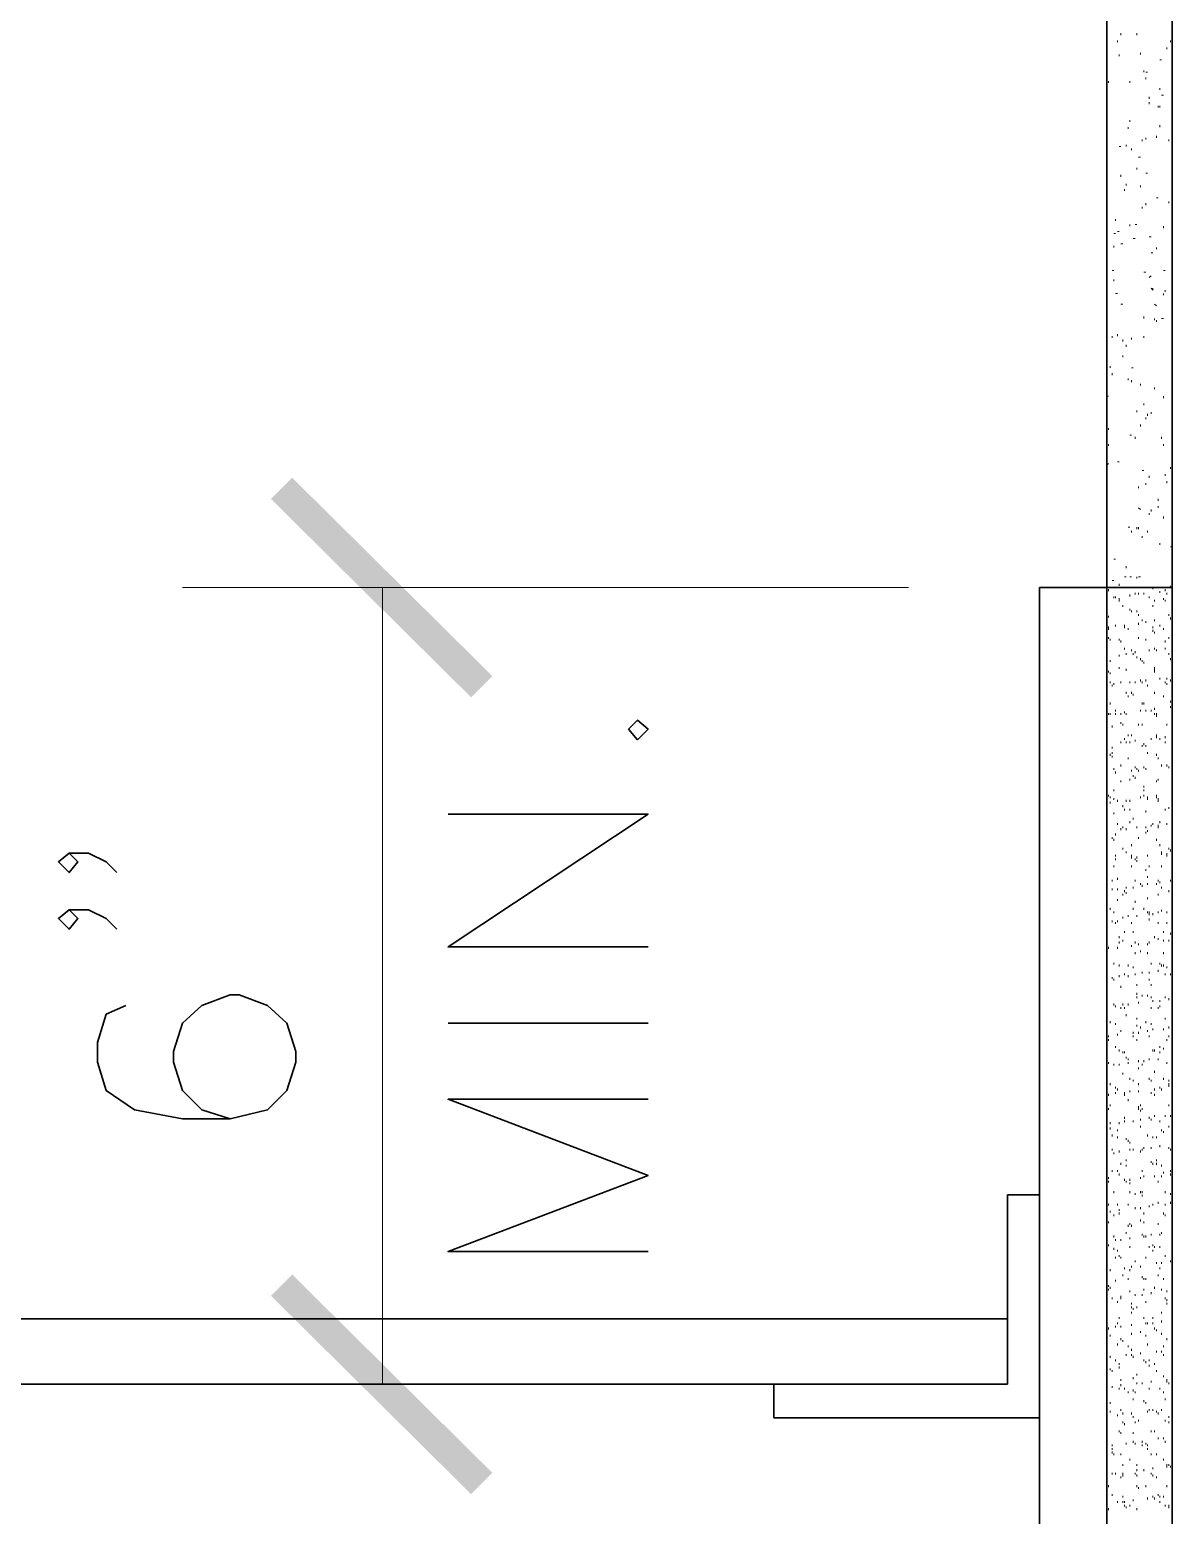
# Model space of a CAD drawing. Header units: inches. Extents: x 5 to 516, y -193 to 129.
# Drawn here: x 48.37 to 49.087, y -182.644 to -181.711 of the extents above; entities that cross this region are included whole.
import ezdxf

# ---------------------------------------------------------------- set-up
doc = ezdxf.new("R2010")
doc.units = ezdxf.units.IN
doc.header["$MEASUREMENT"] = 0
doc.layers.add('PDF7_Geometry', color=7, linetype='Continuous')
doc.layers.add('PDF7_Solid Fills', color=7, linetype='Continuous')

msp = doc.modelspace()

# ---------------------------------------------------------------- hatches: boundary and pattern name
at = {"layer": 'PDF7_Solid Fills', "transparency": 33554559}
for points in [[(48.6468865, -182.1302282), (48.6602198, -182.1168948), (48.5346637, -181.9924509), (48.5213309, -182.0057837)], [(48.5346643, -182.4924504), (48.521331, -182.5057837), (48.6468859, -182.6302287), (48.6602199, -182.6168948)]]:
    msp.add_hatch(color=256, dxfattribs=at).paths.add_polyline_path(points)

# ---------------------------------------------------------------- linework, layer by layer
at = {"layer": 'PDF7_Geometry', "lineweight": 35}
for points in [[(49.045775, -177.4357839), (49.045775, -182.0613398), (49.0868861, -182.0613398), (49.0868861, -177.4357839)], [(49.0035534, -182.0613395), (49.0035534, -190.3857844), (49.0457756, -190.3857844), (49.0457756, -182.0613395)], [(49.045775, -182.0613392), (49.045775, -190.8535621), (49.0868861, -190.8535621), (49.0868861, -182.0613392)], [(48.7457747, -182.1502285), (48.7513303, -182.1568951), (48.757997, -182.1502285), (48.7513303, -182.1446729)]]:
    msp.add_lwpolyline(points, close=True, dxfattribs=at)
at = {"layer": 'PDF7_Geometry', "lineweight": 15}
for points in [[(49.0524414, -181.7180057), (49.0524414, -181.7191168)], [(49.0546647, -181.7146725), (49.0546647, -181.7135614)], [(49.0646643, -181.7146725), (49.0646643, -181.7135614)], [(49.0857745, -181.7191168), (49.0857745, -181.7180057)], [(49.0868867, -181.7146725), (49.0868867, -181.7135614)], [(49.0535525, -181.7280065), (49.0535525, -181.7268953)], [(49.0668864, -181.7268943), (49.0668864, -181.7257831)], [(49.0835524, -181.7235611), (49.0835524, -181.7224499)], [(49.0691085, -181.738006), (49.0691085, -181.7368949)], [(49.0802192, -181.7302286), (49.0791081, -181.7302286)], [(49.0468861, -181.7446724), (49.0468861, -181.7435613)], [(49.06022, -181.7446724), (49.06022, -181.7435613)], [(49.0713306, -181.738006), (49.0702195, -181.738006)], [(49.0702196, -181.7424503), (49.0702196, -181.7413392)], [(49.0868867, -181.7413392), (49.0868867, -181.7402281)], [(49.0724417, -181.754672), (49.0724417, -181.7535609)], [(49.0791081, -181.7491167), (49.0791081, -181.7480056)], [(49.0813302, -181.7524499), (49.0802191, -181.7524499)], [(49.0724417, -181.7580064), (49.0724417, -181.7568953)], [(49.077997, -181.7602285), (49.077997, -181.7591174)], [(49.0791081, -181.7591174), (49.0791081, -181.7602285)], [(49.0868867, -181.7568942), (49.0868867, -181.7557831)], [(49.0591089, -181.7735613), (49.0591089, -181.7724502)], [(49.06022, -181.769117), (49.06022, -181.7680059)], [(49.0791081, -181.7724502), (49.0791081, -181.7713391)], [(49.0579967, -181.7846719), (49.0579967, -181.7835608)], [(49.0679974, -181.7813399), (49.0679974, -181.7802288)], [(49.0702196, -181.7802277), (49.0702196, -181.7791166)], [(49.076886, -181.7791166), (49.076886, -181.7780055)], [(49.0846646, -181.7813399), (49.0846646, -181.7802288)], [(49.0868867, -181.7768945), (49.0868867, -181.7757834)], [(49.0546647, -181.7846719), (49.0535535, -181.7846719)], [(49.0613311, -181.7857841), (49.0613311, -181.7868953)], [(49.0668864, -181.7913395), (49.0657753, -181.7913395)], [(49.0646643, -181.7991169), (49.0646643, -181.7980058)], [(49.0713306, -181.8013391), (49.0702195, -181.8013391)], [(49.0868867, -181.7991169), (49.0868867, -181.7980058)], [(49.0546647, -181.8035612), (49.0546647, -181.8024501)], [(49.0568868, -181.8124497), (49.0568868, -181.8113386)], [(49.0579967, -181.8091177), (49.0579967, -181.8080065)], [(49.0668864, -181.8102276), (49.0668864, -181.8091165)], [(49.0702196, -181.8213394), (49.0702196, -181.8202283)], [(49.077997, -181.8168951), (49.0768859, -181.8168951)], [(49.0846646, -181.8202283), (49.0846646, -181.8191172)], [(49.0868867, -181.8191173), (49.0868867, -181.8180061)], [(49.0513303, -181.831339), (49.0513303, -181.8302279)], [(49.0679974, -181.8235615), (49.0679974, -181.8224504)], [(49.0513303, -181.8391176), (49.0502192, -181.8391176)], [(49.0535525, -181.8380054), (49.0524413, -181.8380054)], [(49.06022, -181.8346722), (49.06022, -181.8335611)], [(49.0646643, -181.8335611), (49.0635531, -181.8335611)], [(49.0813302, -181.8357832), (49.0813302, -181.8346721)], [(49.0502193, -181.8480061), (49.0502193, -181.846895)], [(49.0557746, -181.845784), (49.0546635, -181.845784)], [(49.0635532, -181.8424508), (49.0624421, -181.8424508)], [(49.0735528, -181.8413397), (49.0724417, -181.8413397)], [(49.076886, -181.8480061), (49.076886, -181.8491172)], [(49.0868867, -181.8413397), (49.0868867, -181.8402286)], [(49.0746638, -181.8513393), (49.0735527, -181.8513393)], [(49.0502193, -181.86245), (49.0491082, -181.86245)], [(49.0702196, -181.863561), (49.0691085, -181.863561)], [(49.0735528, -181.8657832), (49.0724417, -181.8668943)], [(49.0824424, -181.86245), (49.0813313, -181.86245)], [(49.0502193, -181.8691175), (49.0502193, -181.8680064)], [(49.0735527, -181.8735617), (49.0746638, -181.8746728), (49.0746638, -181.8735617)], [(49.0824424, -181.8757839), (49.0824424, -181.8746728)], [(49.0524414, -181.8768949), (49.0513303, -181.8768949)], [(49.0557746, -181.8835613), (49.0546635, -181.8835613)], [(49.076886, -181.8846724), (49.0757749, -181.8835613)], [(49.0813302, -181.878006), (49.0813302, -181.8768949)], [(49.0868867, -181.8835613), (49.0868867, -181.8824502)], [(49.0691085, -181.892451), (49.0691085, -181.8913399)], [(49.0757749, -181.892451), (49.0757749, -181.8935621)], [(49.076886, -181.8946731), (49.076886, -181.893562)], [(49.0813302, -181.892451), (49.0802191, -181.892451)], [(49.0491082, -181.9046727), (49.0491082, -181.9035616)], [(49.0524414, -181.9024506), (49.0524414, -181.9035617)], [(49.0613311, -181.9057838), (49.0613311, -181.9046727)], [(49.0691085, -181.9046727), (49.0691085, -181.9035616)], [(49.0557746, -181.9068949), (49.0557746, -181.9057837)], [(49.0579967, -181.9102281), (49.0579967, -181.9091169)], [(49.0479971, -181.9235608), (49.0479971, -181.9224497)], [(49.0557746, -181.9168945), (49.0557746, -181.9157833)], [(49.0491082, -181.9280062), (49.0491082, -181.9268951)], [(49.0591089, -181.9313394), (49.0591089, -181.9302283)], [(49.0624421, -181.9235608), (49.061331, -181.9235608)], [(49.0613311, -181.9324505), (49.0613311, -181.9313394)], [(49.0868867, -181.924673), (49.0868867, -181.9235619)], [(49.0468861, -181.941339), (49.045775, -181.941339)], [(49.0668864, -181.9346726), (49.0668864, -181.9335615)], [(49.0757749, -181.9368948), (49.0757749, -181.9357837)], [(49.0813302, -181.9424501), (49.0813302, -181.941339)], [(49.0646643, -181.9513386), (49.0646643, -181.9502275)], [(49.0691085, -181.9468944), (49.0691085, -181.9457833)], [(49.0735528, -181.9513386), (49.0735528, -181.9524497)], [(49.0668864, -181.9602283), (49.0668864, -181.9591172)], [(49.0702196, -181.955784), (49.0702196, -181.9546729)], [(49.0713306, -181.9535619), (49.0713306, -181.9524508)], [(49.045775, -181.9702279), (49.045775, -181.9691168)], [(49.0468861, -181.9624504), (49.0468861, -181.9613393)], [(49.0613311, -181.9657836), (49.0602199, -181.9657836)], [(49.0635532, -181.9680057), (49.0635532, -181.9668946)], [(49.0802192, -181.9680057), (49.0802192, -181.9668946)], [(49.0868867, -181.9668947), (49.0868867, -181.9657836)], [(49.0468861, -181.97245), (49.0468861, -181.9713389)], [(49.0813302, -181.97245), (49.0813302, -181.9713389)], [(49.0868867, -181.9768943), (49.0868867, -181.9757832)], [(49.0468861, -181.9835618), (49.045775, -181.9846729)], [(49.0535525, -181.9824507), (49.0524413, -181.9824507)], [(49.0691085, -181.9880061), (49.0679974, -181.9880061)], [(49.0857745, -181.986895), (49.0857745, -181.9857839)], [(49.045775, -181.9968946), (49.045775, -181.9957835)], [(49.0657753, -181.9991167), (49.0657753, -181.9980056)], [(49.0702196, -181.9957835), (49.0702196, -181.9968946)], [(49.0724417, -181.9924503), (49.0724417, -181.9913392)], [(49.0824424, -181.9913393), (49.0824424, -181.9902282)], [(49.0835524, -181.9946725), (49.0835524, -181.9957836)], [(49.077997, -182.0068942), (49.077997, -182.0057831)], [(49.0668864, -182.0124506), (49.0657753, -182.0113395)], [(49.0724417, -182.0157838), (49.0724417, -182.0146727)], [(49.0735528, -182.0135617), (49.0735528, -182.0124506)], [(49.077997, -182.0113396), (49.077997, -182.0102285)], [(49.0868867, -182.0091174), (49.0868867, -182.0080063)], [(49.06022, -182.0235613), (49.0591089, -182.0235613)], [(49.0613311, -182.0268945), (49.0613311, -182.0257834)], [(49.0646643, -182.0246724), (49.0646643, -182.0235613)], [(49.0657753, -182.0246724), (49.0657753, -182.0235613)], [(49.0713306, -182.0257834), (49.0713306, -182.0268945)], [(49.0813302, -182.018006), (49.0813302, -182.0168949)], [(49.0679974, -182.0302277), (49.0679974, -182.0291166)], [(49.0791081, -182.034672), (49.0791081, -182.0335609)], [(49.0513303, -182.0435616), (49.0502192, -182.0435616)], [(49.0868867, -182.0357842), (49.0857756, -182.0357842)], [(49.0579967, -182.049117), (49.0579967, -182.0480058)], [(49.0868867, -182.0513391), (49.0868867, -182.050228)], [(48.9213311, -182.0613398), (48.4657755, -182.0613398)], [(48.5913309, -182.0613398), (48.5913309, -182.5613399)], [(49.045775, -182.0624507), (49.045775, -182.0613396)], [(49.0468861, -182.0635618), (49.0468861, -182.0624507)], [(49.0502193, -182.0568944), (49.0491082, -182.0568944)], [(49.0535525, -182.0602276), (49.0535525, -182.0591165)], [(49.0579967, -182.0546723), (49.0568856, -182.0546723)], [(49.0613311, -182.0546723), (49.0602199, -182.0546723)], [(49.0646643, -182.0557834), (49.0646643, -182.0546722)], [(49.0668864, -182.0546723), (49.0657753, -182.0546723)], [(49.0746639, -182.0624507), (49.0746639, -182.0613396)], [(49.0824417, -182.0635618), (49.0824417, -182.0624507)], [(49.0857745, -182.0613398), (49.0857745, -182.0602287)], [(49.045775, -182.0668951), (49.045775, -182.065784)], [(49.0502194, -182.0680063), (49.0502194, -182.0668951)], [(49.0513306, -182.0680063), (49.0513306, -182.0668951)], [(49.0535528, -182.0702285), (49.0535528, -182.0691174), (49.0535528, -182.0680063)], [(49.055775, -182.0735618), (49.055775, -182.0724507)], [(49.0602194, -182.0668951), (49.0602194, -182.065784)], [(49.0635528, -182.065784), (49.0635528, -182.0646729)], [(49.065775, -182.065784), (49.065775, -182.0646729)], [(49.0691083, -182.065784), (49.0691083, -182.0646729)], [(49.0724417, -182.0680063), (49.0724417, -182.0668951)], [(49.0746639, -182.0735618), (49.0746639, -182.0724507)], [(49.075775, -182.0702285), (49.075775, -182.0691174)], [(49.0791083, -182.0646729), (49.0791083, -182.0635618)], [(49.0813306, -182.0691174), (49.0813306, -182.0680063)], [(49.0824417, -182.0702285), (49.0824417, -182.0691174)], [(49.0835528, -182.065784), (49.0835528, -182.0646729)], [(49.0468861, -182.0802285), (49.0468861, -182.0791174)], [(49.0602194, -182.075784), (49.0602194, -182.0746729)], [(49.0613306, -182.0768951), (49.0613306, -182.075784)], [(49.0646639, -182.0768951), (49.0646639, -182.075784)], [(49.065775, -182.0791174), (49.065775, -182.0780063)], [(49.0679972, -182.0824507), (49.0679972, -182.0813396)], [(49.075775, -182.0824507), (49.075775, -182.0813396)], [(49.0846639, -182.0791174), (49.0846639, -182.0780063)], [(49.085775, -182.0813396), (49.085775, -182.0802285)], [(49.0868861, -182.0768951), (49.0868861, -182.075784)], [(49.0468861, -182.0880063), (49.0468861, -182.0868951), (49.0468861, -182.085784)], [(49.0513306, -182.085784), (49.0513306, -182.0846729)], [(49.0568861, -182.0868951), (49.0568861, -182.085784), (49.0568861, -182.0846729), (49.0568861, -182.085784)], [(49.0591083, -182.0880063), (49.0591083, -182.0868951)], [(49.065775, -182.0846729), (49.065775, -182.0835618)], [(49.0702194, -182.0835618), (49.0702194, -182.0824507)], [(49.0746639, -182.0868951), (49.0746639, -182.085784)], [(49.0746639, -182.0891174), (49.0746639, -182.0880063)], [(49.075775, -182.0902285), (49.075775, -182.0891174)], [(49.0791083, -182.085784), (49.0791083, -182.0846729)], [(49.0813306, -182.0880063), (49.0813306, -182.0868951)], [(49.0468861, -182.0935618), (49.0468861, -182.0924507)], [(49.0479972, -182.0946729), (49.0479972, -182.0935618)], [(49.0535528, -182.0946729), (49.0535528, -182.0935618)], [(49.0546639, -182.095784), (49.0546639, -182.0946729)], [(49.0568861, -182.1002285), (49.0568861, -182.0991174)], [(49.0613306, -182.1013396), (49.0613306, -182.1002285)], [(49.065775, -182.0935618), (49.065775, -182.0924507)], [(49.0702194, -182.0946729), (49.0702194, -182.0935618)], [(49.0724417, -182.1013396), (49.0724417, -182.1002285)], [(49.075775, -182.1002285), (49.075775, -182.0991174)], [(49.0768861, -182.1013396), (49.0768861, -182.1002285)], [(49.0824417, -182.095784), (49.0824417, -182.0946729)], [(49.0824417, -182.1002285), (49.0824417, -182.0991174)], [(49.0846639, -182.0935618), (49.0846639, -182.0924507)], [(49.0479972, -182.1080063), (49.0479972, -182.1068951)], [(49.0535528, -182.1046729), (49.0535528, -182.1035618)], [(49.0579972, -182.1035618), (49.0579972, -182.1024507)], [(49.0624417, -182.1035618), (49.0624417, -182.1024507)], [(49.0635528, -182.1024507), (49.0635528, -182.1013396)], [(49.0646639, -182.105784), (49.0646639, -182.1046729)], [(49.0668861, -182.1068951), (49.0668861, -182.105784)], [(49.0679972, -182.1080063), (49.0679972, -182.1068951)], [(49.0691083, -182.1091174), (49.0691083, -182.1080063)], [(49.0846639, -182.1035618), (49.0846639, -182.1024507)], [(49.085775, -182.1068951), (49.085775, -182.105784)], [(49.0868861, -182.105784), (49.0868861, -182.1046729)], [(49.0468861, -182.1146729), (49.0468861, -182.1135618)], [(49.0479972, -182.115784), (49.0479972, -182.1146729)], [(49.0535528, -182.1124507), (49.0535528, -182.1113396)], [(49.0579972, -182.1135618), (49.0579972, -182.1124507)], [(49.0668861, -182.1202285), (49.0668861, -182.1191174)], [(49.0702194, -182.1202285), (49.0702194, -182.1191174)], [(49.075775, -182.1146729), (49.075775, -182.1135618), (49.075775, -182.1124507), (49.075775, -182.1113396)], [(49.0791083, -182.1191174), (49.0791083, -182.1180063)], [(49.0835528, -182.1191174), (49.0835528, -182.1180063)], [(49.085775, -182.1202285), (49.085775, -182.1191174)], [(49.045775, -182.1213396), (49.045775, -182.1202285)], [(49.0479972, -182.1213396), (49.0479972, -182.1202285)], [(49.0491083, -182.1235618), (49.0491083, -182.1224507)], [(49.0502194, -182.1224507), (49.0502194, -182.1213396)], [(49.0546639, -182.1213396), (49.0546639, -182.1202285)], [(49.0579972, -182.1280063), (49.0579972, -182.1268951)], [(49.0602194, -182.1213396), (49.0602194, -182.1202285)], [(49.0613306, -182.1280063), (49.0613306, -182.1268951)], [(49.0624417, -182.1291174), (49.0624417, -182.1280063)], [(49.0635528, -182.1213396), (49.0635528, -182.1202285)], [(49.0679972, -182.1213396), (49.0679972, -182.1202285)], [(49.0713306, -182.1235618), (49.0713306, -182.1224507)], [(49.075775, -182.1280063), (49.075775, -182.1268951)], [(49.0824417, -182.1213396), (49.0824417, -182.1202285)], [(49.0835528, -182.1224507), (49.0835528, -182.1213396)], [(49.0479972, -182.1346729), (49.0479972, -182.1335618)], [(49.0591083, -182.1302285), (49.0591083, -182.1291174)], [(49.0679972, -182.1346729), (49.0679972, -182.1335618)], [(49.0691083, -182.1346729), (49.0691083, -182.1335618)], [(49.075775, -182.1380063), (49.075775, -182.1368951)], [(49.0813306, -182.1302285), (49.0813306, -182.1291174)], [(49.085775, -182.1335618), (49.085775, -182.1324507)], [(49.085775, -182.1368951), (49.085775, -182.135784)], [(49.0468861, -182.1413396), (49.0468861, -182.1402285)], [(49.0479972, -182.1413396), (49.0479972, -182.1402285)], [(49.0513306, -182.1391174), (49.0513306, -182.1380063)], [(49.0513306, -182.1413396), (49.0513306, -182.1402285)], [(49.0546639, -182.1413396), (49.0546639, -182.1402285)], [(49.0546639, -182.1468951), (49.0546639, -182.145784)], [(49.055775, -182.1480063), (49.055775, -182.1468951)], [(49.0568861, -182.1402285), (49.0568861, -182.1391174)], [(49.0579972, -182.1413396), (49.0579972, -182.1402285)], [(49.065775, -182.1480063), (49.065775, -182.1468951)], [(49.0668861, -182.1391174), (49.0668861, -182.1380063)], [(49.0679972, -182.1480063), (49.0679972, -182.1468951)], [(49.0702194, -182.1391174), (49.0702194, -182.1380063)], [(49.0735528, -182.1391174), (49.0735528, -182.1380063)], [(49.075775, -182.1413396), (49.075775, -182.1402285)], [(49.0768861, -182.1424507), (49.0768861, -182.1413396)], [(49.0835528, -182.1480063), (49.0835528, -182.1468951)], [(49.0868861, -182.1480063), (49.0868861, -182.1468951)], [(49.0491083, -182.1491174), (49.0491083, -182.1480063)], [(49.0568861, -182.1568951), (49.0568861, -182.155784)], [(49.0591083, -182.1546729), (49.0591083, -182.1535618)], [(49.0613306, -182.1546729), (49.0613306, -182.1535618)], [(49.0735528, -182.1568951), (49.0735528, -182.155784)], [(49.0768861, -182.155784), (49.0768861, -182.1546729), (49.0768861, -182.1535618)], [(49.0791083, -182.1568951), (49.0791083, -182.155784)], [(49.0824417, -182.155784), (49.0824417, -182.1546729)], [(49.0479972, -182.1668951), (49.0479972, -182.165784)], [(49.0491083, -182.1624507), (49.0491083, -182.1613396)], [(49.0491083, -182.165784), (49.0491083, -182.1646729)], [(49.0546639, -182.1591174), (49.0546639, -182.1580063)], [(49.0579972, -182.1591174), (49.0579972, -182.1580063)], [(49.0602194, -182.1591174), (49.0602194, -182.1580063)], [(49.0635528, -182.1580063), (49.0635528, -182.1568951)], [(49.0679972, -182.1613396), (49.0679972, -182.1602285)], [(49.0691083, -182.1602285), (49.0691083, -182.1591174)], [(49.0702194, -182.1613396), (49.0702194, -182.1602285)], [(49.0713306, -182.165784), (49.0713306, -182.1646729)], [(49.0768861, -182.1668951), (49.0768861, -182.165784)], [(49.0824417, -182.1591174), (49.0824417, -182.1580063)], [(49.0868861, -182.1613396), (49.0868861, -182.1602285)], [(49.0491083, -182.1680063), (49.0491083, -182.1668951)], [(49.0502194, -182.175784), (49.0502194, -182.1746729)], [(49.0546639, -182.1735618), (49.0546639, -182.1724507)], [(49.0591083, -182.1691174), (49.0591083, -182.1680063)], [(49.0635528, -182.1746729), (49.0635528, -182.1735618)], [(49.0646639, -182.175784), (49.0646639, -182.1746729)], [(49.0691083, -182.1746729), (49.0691083, -182.1735618)], [(49.0702194, -182.175784), (49.0702194, -182.1746729)], [(49.0779972, -182.1691174), (49.0779972, -182.1680063)], [(49.0802194, -182.1735618), (49.0802194, -182.1724507)], [(49.0513306, -182.1780063), (49.0513306, -182.1768951)], [(49.0546639, -182.1835618), (49.0546639, -182.1824507)], [(49.0602194, -182.1824507), (49.0602194, -182.1813396)], [(49.0613306, -182.1768951), (49.0613306, -182.175784)], [(49.0624417, -182.1802285), (49.0624417, -182.1791174)], [(49.0635528, -182.1813396), (49.0635528, -182.1802285)], [(49.065775, -182.1768951), (49.065775, -182.175784)], [(49.0768861, -182.1835618), (49.0768861, -182.1824507)], [(49.0779972, -182.1824507), (49.0779972, -182.1813396)], [(49.0468861, -182.1924507), (49.0468861, -182.1913396)], [(49.0479972, -182.1935618), (49.0479972, -182.1924507)], [(49.0502194, -182.1891174), (49.0502194, -182.1880063)], [(49.0502194, -182.1946729), (49.0502194, -182.1935618)], [(49.0668861, -182.1935618), (49.0668861, -182.1924507)], [(49.0691083, -182.1868952), (49.0691083, -182.185784)], [(49.0691083, -182.1891174), (49.0691083, -182.1880063)], [(49.0691083, -182.1924507), (49.0691083, -182.1913396)], [(49.0713306, -182.1946729), (49.0713306, -182.1935618), (49.0713306, -182.1924507)], [(49.0768861, -182.1935618), (49.0768861, -182.1924507), (49.0768861, -182.1913396)], [(49.0779972, -182.195784), (49.0779972, -182.1946729), (49.0779972, -182.1935618)], [(49.0868861, -182.1913396), (49.0868861, -182.1902285)], [(49.0479972, -182.1968952), (49.0479972, -182.195784)], [(49.0502194, -182.2035618), (49.0502194, -182.2024507)], [(49.0524417, -182.195784), (49.0524417, -182.1946729)], [(49.055775, -182.1991174), (49.055775, -182.1980063)], [(49.0568861, -182.2013396), (49.0568861, -182.2002285)], [(49.0579972, -182.195784), (49.0579972, -182.1946729)], [(49.0602194, -182.195784), (49.0602194, -182.1946729)], [(49.0602194, -182.2013396), (49.0602194, -182.2002285)], [(49.0702194, -182.2024507), (49.0702194, -182.2013396)], [(49.0824417, -182.2013396), (49.0824417, -182.2002285)], [(49.0846639, -182.2002285), (49.0846639, -182.1991174)], [(49.0524417, -182.2102285), (49.0524417, -182.2091174)], [(49.0546639, -182.2135618), (49.0546639, -182.2124507)], [(49.055775, -182.2124507), (49.055775, -182.2113396)], [(49.0579972, -182.2135618), (49.0579972, -182.2124507)], [(49.0602194, -182.2091174), (49.0602194, -182.2080063)], [(49.0624417, -182.2068952), (49.0624417, -182.205784)], [(49.0646639, -182.2124507), (49.0646639, -182.2113396)], [(49.0702194, -182.2124507), (49.0702194, -182.2113396)], [(49.0735528, -182.2113396), (49.0735528, -182.2102285)], [(49.0746639, -182.2102285), (49.0746639, -182.2091174)], [(49.0779972, -182.2124507), (49.0779972, -182.2113396), (49.0779972, -182.2102285)], [(49.0791083, -182.2091174), (49.0791083, -182.2080063)], [(49.0835528, -182.2102285), (49.0835528, -182.2091174)], [(49.0491083, -182.2191174), (49.0491083, -182.2180063)], [(49.0502194, -182.2202285), (49.0502194, -182.2191174)], [(49.0513306, -182.2168952), (49.0513306, -182.215784)], [(49.065775, -182.2191174), (49.065775, -182.2180063)], [(49.0702194, -182.215784), (49.0702194, -182.2146729)], [(49.0713306, -182.2146729), (49.0713306, -182.2135618)], [(49.0768861, -182.2202285), (49.0768861, -182.2191174)], [(49.0513306, -182.2302285), (49.0513306, -182.2291174)], [(49.055775, -182.225784), (49.055775, -182.2246729)], [(49.0579972, -182.2280063), (49.0579972, -182.2268952)], [(49.0613306, -182.2235618), (49.0613306, -182.2224507)], [(49.0613306, -182.2313396), (49.0613306, -182.2302285), (49.0613306, -182.2291174)], [(49.0646639, -182.2313396), (49.0646639, -182.2302285)], [(49.0791083, -182.2235618), (49.0791083, -182.2224507)], [(49.0802194, -182.2291174), (49.0802194, -182.2280063), (49.0802194, -182.2268952)], [(49.0835528, -182.2302285), (49.0835528, -182.2291174), (49.0835528, -182.2280063)], [(49.0846639, -182.225784), (49.0846639, -182.2246729)], [(49.085775, -182.2268952), (49.085775, -182.225784)], [(49.045775, -182.2335618), (49.045775, -182.2324507)], [(49.0502194, -182.2368952), (49.0502194, -182.235784)], [(49.0513306, -182.2324507), (49.0513306, -182.2313396)], [(49.0613306, -182.2368952), (49.0613306, -182.235784)], [(49.0635528, -182.2324507), (49.0635528, -182.2313396)], [(49.0646639, -182.2335618), (49.0646639, -182.2324507)], [(49.0702194, -182.2391174), (49.0702194, -182.2380063)], [(49.0724417, -182.2368952), (49.0724417, -182.235784)], [(49.0802194, -182.2368952), (49.0802194, -182.235784)], [(49.0491083, -182.245784), (49.0491083, -182.2446729)], [(49.0524417, -182.2446729), (49.0524417, -182.2435618)], [(49.0579972, -182.2502285), (49.0579972, -182.2491174)], [(49.0624417, -182.2502285), (49.0624417, -182.2491174)], [(49.0635528, -182.245784), (49.0635528, -182.2446729)], [(49.0668861, -182.2480063), (49.0668861, -182.2468952)], [(49.0679972, -182.2491174), (49.0679972, -182.2480063)], [(49.0713306, -182.2435618), (49.0713306, -182.2424507)], [(49.0713306, -182.2480063), (49.0713306, -182.2468952)], [(49.0768861, -182.2480063), (49.0768861, -182.2468952)], [(49.0779972, -182.245784), (49.0779972, -182.2446729)], [(49.0791083, -182.2468952), (49.0791083, -182.245784)], [(49.0802194, -182.2502285), (49.0802194, -182.2491174)], [(49.085775, -182.245784), (49.085775, -182.2446729)], [(49.0868861, -182.2468952), (49.0868861, -182.245784)], [(49.0491083, -182.2513396), (49.0491083, -182.2502285)], [(49.0524417, -182.2513396), (49.0524417, -182.2502285)], [(49.0524417, -182.2580063), (49.0524417, -182.2568952)], [(49.055775, -182.2546729), (49.055775, -182.2535618)], [(49.0568861, -182.2524507), (49.0568861, -182.2513396)], [(49.0579972, -182.2535618), (49.0579972, -182.2524507)], [(49.0635528, -182.2591174), (49.0635528, -182.2580063)], [(49.0713306, -182.2568952), (49.0713306, -182.255784)], [(49.0779972, -182.2546729), (49.0779972, -182.2535618)], [(49.0846639, -182.2524507), (49.0846639, -182.2513396)], [(49.0479972, -182.2635618), (49.0479972, -182.2624507)], [(49.0502194, -182.265784), (49.0502194, -182.2646729)], [(49.055775, -182.2691174), (49.055775, -182.2680063)], [(49.0591083, -182.2680063), (49.0591083, -182.2668952)], [(49.0624417, -182.2635618), (49.0624417, -182.2624507)], [(49.0646639, -182.2680063), (49.0646639, -182.2668952)], [(49.0691083, -182.2635618), (49.0691083, -182.2624507)], [(49.0713306, -182.265784), (49.0713306, -182.2646729)], [(49.0724417, -182.2668952), (49.0724417, -182.265784), (49.0724417, -182.2646729)], [(49.0746639, -182.2668952), (49.0746639, -182.265784)], [(49.0779972, -182.265784), (49.0779972, -182.2646729)], [(49.0802194, -182.2646729), (49.0802194, -182.2635618)], [(49.0835528, -182.265784), (49.0835528, -182.2646729)], [(49.045775, -182.2702285), (49.045775, -182.2691174)], [(49.0491083, -182.2713396), (49.0491083, -182.2702285)], [(49.0513306, -182.2724507), (49.0513306, -182.2713396)], [(49.0524417, -182.2713396), (49.0524417, -182.2702285)], [(49.0568861, -182.2780063), (49.0568861, -182.2768952)], [(49.0613306, -182.2724507), (49.0613306, -182.2713396)], [(49.0624417, -182.2780063), (49.0624417, -182.2768952)], [(49.0724417, -182.2702285), (49.0724417, -182.2691174)], [(49.0779972, -182.2724507), (49.0779972, -182.2713396)], [(49.0813306, -182.2780063), (49.0813306, -182.2768952)], [(49.0835528, -182.2724507), (49.0835528, -182.2713396)], [(49.0468861, -182.2880063), (49.0468861, -182.2868952)], [(49.0524417, -182.2880063), (49.0524417, -182.2868952)], [(49.0535528, -182.2813396), (49.0535528, -182.2802285)], [(49.0535528, -182.2846729), (49.0535528, -182.2835618)], [(49.055775, -182.2835618), (49.055775, -182.2824507)], [(49.0613306, -182.2868952), (49.0613306, -182.285784)], [(49.0635528, -182.2846729), (49.0635528, -182.2835618)], [(49.0713306, -182.285784), (49.0713306, -182.2846729)], [(49.0724417, -182.2846729), (49.0724417, -182.2835618)], [(49.075775, -182.2813396), (49.075775, -182.2802285)], [(49.0779972, -182.2824507), (49.0779972, -182.2813396)], [(49.0813306, -182.2835618), (49.0813306, -182.2824507)], [(49.0846639, -182.2835618), (49.0846639, -182.2824507)], [(49.085775, -182.2791174), (49.085775, -182.2780063)], [(49.0868861, -182.2802285), (49.0868861, -182.2791174)], [(49.0635528, -182.2913396), (49.0635528, -182.2902285)], [(49.0668861, -182.2902285), (49.0668861, -182.2891174)], [(49.0713306, -182.2913396), (49.0713306, -182.2902285)], [(49.0813306, -182.2913396), (49.0813306, -182.2902285)], [(49.0502194, -182.2980063), (49.0502194, -182.2968952)], [(49.0535528, -182.2991174), (49.0535528, -182.2980063)], [(49.0535528, -182.305784), (49.0535528, -182.3046729)], [(49.0568861, -182.3046729), (49.0568861, -182.3035618)], [(49.0591083, -182.2991174), (49.0591083, -182.2980063)], [(49.0624417, -182.3002285), (49.0624417, -182.2991174)], [(49.0635528, -182.3046729), (49.0635528, -182.3035618)], [(49.0679972, -182.3035618), (49.0679972, -182.3024507)], [(49.0724417, -182.3035618), (49.0724417, -182.3024507)], [(49.0735528, -182.2980063), (49.0735528, -182.2968952)], [(49.0779972, -182.3024507), (49.0779972, -182.3013396)], [(49.0791083, -182.2980063), (49.0791083, -182.2968952)], [(49.0802194, -182.2991174), (49.0802194, -182.2980063)], [(49.0813306, -182.2991174), (49.0813306, -182.2980063)], [(49.0824417, -182.3046729), (49.0824417, -182.3035618)], [(49.0835528, -182.3002285), (49.0835528, -182.2991174)], [(49.085775, -182.3046729), (49.085775, -182.3035618)], [(49.0491083, -182.3068952), (49.0491083, -182.305784)], [(49.0502194, -182.3080063), (49.0502194, -182.3068952)], [(49.0546639, -182.3124507), (49.0546639, -182.3113396)], [(49.0646639, -182.3113396), (49.0646639, -182.3102285)], [(49.0724417, -182.3080063), (49.0724417, -182.3068952)], [(49.0735528, -182.3113396), (49.0735528, -182.3102285)], [(49.045775, -182.3191174), (49.045775, -182.3180063)], [(49.0502194, -182.3235618), (49.0502194, -182.3224507)], [(49.0513306, -182.3246729), (49.0513306, -182.3235618)], [(49.055775, -182.3235618), (49.055775, -182.3224507)], [(49.0591083, -182.3235618), (49.0591083, -182.3224507)], [(49.0646639, -182.3168952), (49.0646639, -182.315784)], [(49.0646639, -182.3191174), (49.0646639, -182.3180063)], [(49.065775, -182.3224507), (49.065775, -182.3213396)], [(49.0679972, -182.3180063), (49.0679972, -182.3168952)], [(49.0713306, -182.3180063), (49.0713306, -182.3168952)], [(49.0735528, -182.3191174), (49.0735528, -182.3180063)], [(49.0746639, -182.3213396), (49.0746639, -182.3202285)], [(49.0791083, -182.3213396), (49.0791083, -182.3202285)], [(49.0791083, -182.3246729), (49.0791083, -182.3235618)], [(49.0824417, -182.3191174), (49.0824417, -182.3180063)], [(49.0846639, -182.3202285), (49.0846639, -182.3191174)], [(49.0868861, -182.3168952), (49.0868861, -182.315784)], [(49.045775, -182.3257841), (49.045775, -182.3246729)], [(49.045775, -182.3324507), (49.045775, -182.3313396)], [(49.0479972, -182.3346729), (49.0479972, -182.3335618)], [(49.0546639, -182.3257841), (49.0546639, -182.3246729)], [(49.0568861, -182.3257841), (49.0568861, -182.3246729)], [(49.0579972, -182.3302285), (49.0579972, -182.3291174)], [(49.0646639, -182.3324507), (49.0646639, -182.3313396)], [(49.0702194, -182.3346729), (49.0702194, -182.3335618)], [(49.0735528, -182.3257841), (49.0735528, -182.3246729)], [(49.0779972, -182.3257841), (49.0779972, -182.3246729)], [(49.0824417, -182.3324507), (49.0824417, -182.3313396)], [(49.0868861, -182.3313396), (49.0868861, -182.3302285)], [(49.0468861, -182.3435618), (49.0468861, -182.3424507)], [(49.0513306, -182.3357841), (49.0513306, -182.3346729)], [(49.0524417, -182.3424507), (49.0524417, -182.3413396)], [(49.0546639, -182.3402285), (49.0546639, -182.3391174)], [(49.0624417, -182.3413396), (49.0624417, -182.3402285)], [(49.0624417, -182.3435618), (49.0624417, -182.3424507)], [(49.0646639, -182.3368952), (49.0646639, -182.3357841)], [(49.065775, -182.3413396), (49.065775, -182.3402285)], [(49.0668861, -182.3380063), (49.0668861, -182.3368952)], [(49.0713306, -182.3402285), (49.0713306, -182.3391174)], [(49.0724417, -182.3435618), (49.0724417, -182.3424507)], [(49.0735528, -182.3357841), (49.0735528, -182.3346729)], [(49.0746639, -182.3391174), (49.0746639, -182.3380063)], [(49.0813306, -182.3391174), (49.0813306, -182.3380063)], [(49.0846639, -182.3380063), (49.0846639, -182.3368952)], [(49.0846639, -182.3435618), (49.0846639, -182.3424507)], [(49.0468861, -182.3457841), (49.0468861, -182.3446729)], [(49.0513306, -182.3502285), (49.0513306, -182.3491174)], [(49.0535528, -182.3524507), (49.0535528, -182.3513396)], [(49.0646639, -182.3457841), (49.0646639, -182.3446729)], [(49.0746639, -182.3524507), (49.0746639, -182.3513396)], [(49.075775, -182.3524507), (49.075775, -182.3513396)], [(49.0791083, -182.3502285), (49.0791083, -182.3491174)], [(49.0813306, -182.3513396), (49.0813306, -182.3502285)], [(49.0835528, -182.3457841), (49.0835528, -182.3446729)], [(49.045775, -182.3613396), (49.045775, -182.3602285)], [(49.0468861, -182.3602285), (49.0468861, -182.3591174)], [(49.0502194, -182.3613396), (49.0502194, -182.3602285)], [(49.0535528, -182.3613396), (49.0535528, -182.3602285)], [(49.055775, -182.3535618), (49.055775, -182.3524507)], [(49.0568861, -182.3535618), (49.0568861, -182.3524507)], [(49.0579972, -182.3568952), (49.0579972, -182.3557841)], [(49.0591083, -182.3580063), (49.0591083, -182.3568952)], [(49.0591083, -182.3602285), (49.0591083, -182.3591174)], [(49.065775, -182.3591174), (49.065775, -182.3580063)], [(49.0679972, -182.3613396), (49.0679972, -182.3602285)], [(49.0691083, -182.3591174), (49.0691083, -182.3580063)], [(49.0724417, -182.3580063), (49.0724417, -182.3568952)], [(49.0779972, -182.3580063), (49.0779972, -182.3568952)], [(49.0791083, -182.3535618), (49.0791083, -182.3524507)], [(49.0835528, -182.3602285), (49.0835528, -182.3591174)], [(49.0868861, -182.3568952), (49.0868861, -182.3557841)], [(49.055775, -182.3668952), (49.055775, -182.365784)], [(49.0602194, -182.3702285), (49.0602194, -182.3691174)], [(49.0624417, -182.3713396), (49.0624417, -182.3702285)], [(49.065775, -182.3635618), (49.065775, -182.3624507)], [(49.0724417, -182.3702285), (49.0724417, -182.3691174)], [(49.0735528, -182.3713396), (49.0735528, -182.3702285)], [(49.075775, -182.365784), (49.075775, -182.3646729)], [(49.0813306, -182.3702285), (49.0813306, -182.3691174)], [(49.0846639, -182.3713396), (49.0846639, -182.3702285)], [(49.0468861, -182.3802285), (49.0468861, -182.3791174)], [(49.0479972, -182.3735618), (49.0479972, -182.3724507)], [(49.0513306, -182.3757841), (49.0513306, -182.374673)], [(49.0513306, -182.3791174), (49.0513306, -182.3780063)], [(49.0524417, -182.3768952), (49.0524417, -182.3757841)], [(49.0568861, -182.3802285), (49.0568861, -182.3791174), (49.0568861, -182.3780063)], [(49.0602194, -182.3780063), (49.0602194, -182.3768952)], [(49.065775, -182.3735618), (49.065775, -182.3724507)], [(49.065775, -182.3780063), (49.065775, -182.3768952)], [(49.0735528, -182.3791174), (49.0735528, -182.3780063)], [(49.075775, -182.3768952), (49.075775, -182.3757841)], [(49.075775, -182.3802285), (49.075775, -182.3791174)], [(49.0791083, -182.3757841), (49.0791083, -182.374673)], [(49.0802194, -182.3768952), (49.0802194, -182.3757841)], [(49.0846639, -182.374673), (49.0846639, -182.3735618), (49.0846639, -182.3724507)], [(49.0468861, -182.3891174), (49.0468861, -182.3880063)], [(49.0479972, -182.3868952), (49.0479972, -182.385784)], [(49.0591083, -182.3835618), (49.0591083, -182.3824507)], [(49.065775, -182.3891174), (49.065775, -182.3880063), (49.065775, -182.3868952)], [(49.0668861, -182.3868952), (49.0668861, -182.385784)], [(49.0668861, -182.3902285), (49.0668861, -182.3891174)], [(49.0679972, -182.3891174), (49.0679972, -182.3880063)], [(49.0846639, -182.3868952), (49.0846639, -182.385784)], [(49.0868861, -182.3835618), (49.0868861, -182.3824507)], [(49.045775, -182.3968952), (49.045775, -182.3957841)], [(49.0479972, -182.3980063), (49.0479972, -182.3968952)], [(49.0535528, -182.3980063), (49.0535528, -182.3968952)], [(49.0568861, -182.394673), (49.0568861, -182.3935618)], [(49.0568861, -182.3968952), (49.0568861, -182.3957841)], [(49.0624417, -182.3968952), (49.0624417, -182.3957841)], [(49.0668861, -182.3957841), (49.0668861, -182.394673)], [(49.0724417, -182.394673), (49.0724417, -182.3935618)], [(49.0735528, -182.3957841), (49.0735528, -182.394673)], [(49.075775, -182.3935618), (49.075775, -182.3924507)], [(49.0791083, -182.3968952), (49.0791083, -182.3957841)], [(49.0824417, -182.3935618), (49.0824417, -182.3924507)], [(49.085775, -182.3935618), (49.085775, -182.3924507)], [(49.0479972, -182.4013396), (49.0479972, -182.4002285)], [(49.0491083, -182.405784), (49.0491083, -182.4046729)], [(49.0524417, -182.4024507), (49.0524417, -182.4013396)], [(49.0524417, -182.4068952), (49.0524417, -182.405784)], [(49.0579972, -182.4080063), (49.0579972, -182.4068952)], [(49.0591083, -182.4091174), (49.0591083, -182.4080063)], [(49.0668861, -182.4002285), (49.0668861, -182.3991174)], [(49.0713306, -182.405784), (49.0713306, -182.4046729)], [(49.0746639, -182.4068952), (49.0746639, -182.405784)], [(49.0768861, -182.4068952), (49.0768861, -182.405784)], [(49.0802194, -182.4024507), (49.0802194, -182.4013396)], [(49.0813306, -182.4035618), (49.0813306, -182.4024507)], [(49.0846639, -182.4002285), (49.0846639, -182.3991174)], [(49.0491083, -182.414673), (49.0491083, -182.4135618)], [(49.0502194, -182.4168952), (49.0502194, -182.4157841)], [(49.0535528, -182.4157841), (49.0535528, -182.414673)], [(49.0602194, -182.4102285), (49.0602194, -182.4091174)], [(49.0602194, -182.414673), (49.0602194, -182.4135618)], [(49.0624417, -182.414673), (49.0624417, -182.4135618)], [(49.0668861, -182.4157841), (49.0668861, -182.414673)], [(49.0679972, -182.414673), (49.0679972, -182.4135618)], [(49.0691083, -182.4135618), (49.0691083, -182.4124507)], [(49.0735528, -182.4135618), (49.0735528, -182.4124507)], [(49.0791083, -182.4124507), (49.0791083, -182.4113396)], [(49.0846639, -182.4135618), (49.0846639, -182.4124507)], [(49.085775, -182.414673), (49.085775, -182.4135618)], [(49.0546639, -182.4235618), (49.0546639, -182.4224507)], [(49.0579972, -182.4213396), (49.0579972, -182.4202285)], [(49.0579972, -182.4246729), (49.0579972, -182.4235618)], [(49.0735528, -182.4224507), (49.0735528, -182.4213396)], [(49.0746639, -182.4235618), (49.0746639, -182.4224507)], [(49.0768861, -182.4213396), (49.0768861, -182.4202285)], [(49.0768861, -182.4235618), (49.0768861, -182.4224507)], [(49.0802194, -182.4246729), (49.0802194, -182.4235618)], [(49.0468861, -182.4324507), (49.0468861, -182.4313396)], [(49.0468861, -182.434673), (49.0468861, -182.4335618)], [(49.0491083, -182.4280063), (49.0491083, -182.4268952)], [(49.0524417, -182.4280063), (49.0524417, -182.4268952)], [(49.0535528, -182.4302285), (49.0535528, -182.4291174)], [(49.0568861, -182.4335618), (49.0568861, -182.4324507)], [(49.0579972, -182.434673), (49.0579972, -182.4335618)], [(49.0602194, -182.4335618), (49.0602194, -182.4324507)], [(49.0602194, -182.4357841), (49.0602194, -182.434673)], [(49.0668861, -182.4324507), (49.0668861, -182.4313396)], [(49.0679972, -182.4280063), (49.0679972, -182.4268952)], [(49.0691083, -182.4313396), (49.0691083, -182.4302285)], [(49.075775, -182.4313396), (49.075775, -182.4302285)], [(49.0779972, -182.434673), (49.0779972, -182.4335618)], [(49.0802194, -182.4313396), (49.0802194, -182.4302285)], [(49.0813306, -182.4291174), (49.0813306, -182.4280063)], [(49.085775, -182.4280063), (49.085775, -182.4268952)], [(49.085775, -182.4302285), (49.085775, -182.4291174)], [(49.0502194, -182.4413396), (49.0502194, -182.4402285)], [(49.0602194, -182.4413396), (49.0602194, -182.4402285)], [(49.0635528, -182.4424507), (49.0635528, -182.4413396)], [(49.0668861, -182.4413396), (49.0668861, -182.4402285)], [(49.0679972, -182.4413396), (49.0679972, -182.4402285)], [(49.0679972, -182.4435618), (49.0679972, -182.4424507)], [(49.0824417, -182.4413396), (49.0824417, -182.4402285)], [(49.085775, -182.4424507), (49.085775, -182.4413396)], [(49.0868861, -182.4413396), (49.0868861, -182.4402285)], [(49.045775, -182.4480063), (49.045775, -182.4468952)], [(49.0468861, -182.4491174), (49.0468861, -182.4480063)], [(49.0479972, -182.4535618), (49.0479972, -182.4524507)], [(49.0502194, -182.4557841), (49.0502194, -182.454673)], [(49.0524417, -182.4491174), (49.0524417, -182.4480063)], [(49.0535528, -182.4524507), (49.0535528, -182.4513396)], [(49.0535528, -182.454673), (49.0535528, -182.4535618)], [(49.0591083, -182.4491174), (49.0591083, -182.4480063)], [(49.0635528, -182.4513396), (49.0635528, -182.4502285)], [(49.0668861, -182.4513396), (49.0668861, -182.4502285)], [(49.0691083, -182.454673), (49.0691083, -182.4535618)], [(49.0724417, -182.4502285), (49.0724417, -182.4491174)], [(49.0779972, -182.4480063), (49.0779972, -182.4468952)], [(49.0813306, -182.454673), (49.0813306, -182.4535618)], [(49.0824417, -182.4491174), (49.0824417, -182.4480063)], [(49.0824417, -182.4557841), (49.0824417, -182.454673)], [(49.085775, -182.4480063), (49.085775, -182.4468952)], [(49.0868861, -182.4557841), (49.0868861, -182.454673)], [(49.0468861, -182.4602285), (49.0468861, -182.4591174)], [(49.0591083, -182.4624507), (49.0591083, -182.4613396)], [(49.0602194, -182.4613396), (49.0602194, -182.4602285)], [(49.0613306, -182.4624507), (49.0613306, -182.4613396)], [(49.0668861, -182.4591174), (49.0668861, -182.4580063)], [(49.0691083, -182.4602285), (49.0691083, -182.4591174)], [(49.0779972, -182.4613396), (49.0779972, -182.4602285)], [(49.0502194, -182.4691174), (49.0502194, -182.4680063)], [(49.0513306, -182.4713396), (49.0513306, -182.4702285)], [(49.0546639, -182.4713396), (49.0546639, -182.4702285)], [(49.0579972, -182.4668952), (49.0579972, -182.4657841)], [(49.0602194, -182.4702285), (49.0602194, -182.4691174)], [(49.0679972, -182.4680063), (49.0679972, -182.4668952)], [(49.0691083, -182.4691174), (49.0691083, -182.4680063)], [(49.0702194, -182.4691174), (49.0702194, -182.4680063)], [(49.0735528, -182.4680063), (49.0735528, -182.4668952)], [(49.0791083, -182.4680063), (49.0791083, -182.4668952)], [(49.0802194, -182.4668952), (49.0802194, -182.4657841)], [(49.0868861, -182.4691174), (49.0868861, -182.4680063)], [(49.0468861, -182.474673), (49.0468861, -182.4735618)], [(49.0502194, -182.4768952), (49.0502194, -182.4757841)], [(49.0513306, -182.4824507), (49.0513306, -182.4813396)], [(49.0524417, -182.4780063), (49.0524417, -182.4768952)], [(49.0535528, -182.4813396), (49.0535528, -182.4802285)], [(49.0546639, -182.4824507), (49.0546639, -182.4813396)], [(49.0602194, -182.4757841), (49.0602194, -182.474673)], [(49.0702194, -182.4824507), (49.0702194, -182.4813396)], [(49.0724417, -182.4757841), (49.0724417, -182.474673)], [(49.0746639, -182.474673), (49.0746639, -182.4735618)], [(49.0746639, -182.4780063), (49.0746639, -182.4768952)], [(49.075775, -182.4757841), (49.075775, -182.474673)], [(49.0791083, -182.4757841), (49.0791083, -182.474673)], [(49.0824417, -182.4813396), (49.0824417, -182.4802285)], [(49.0479972, -182.4902285), (49.0479972, -182.4891174)], [(49.0568861, -182.4891174), (49.0568861, -182.4880063)], [(49.0602194, -182.4902285), (49.0602194, -182.4891174)], [(49.0635528, -182.4846729), (49.0635528, -182.4835618)], [(49.0668861, -182.4880063), (49.0668861, -182.4868952)], [(49.0768861, -182.4857841), (49.0768861, -182.4846729)], [(49.0791083, -182.4891174), (49.0791083, -182.4880063)], [(49.0802194, -182.4857841), (49.0802194, -182.4846729)], [(49.0468861, -182.5002285), (49.0468861, -182.4991174)], [(49.0468861, -182.5024507), (49.0468861, -182.5013396)], [(49.0479972, -182.5013396), (49.0479972, -182.5002285)], [(49.0513306, -182.4968952), (49.0513306, -182.4957841)], [(49.055775, -182.4935619), (49.055775, -182.4924507)], [(49.0591083, -182.4957841), (49.0591083, -182.494673)], [(49.0679972, -182.494673), (49.0679972, -182.4935619)], [(49.0691083, -182.4957841), (49.0691083, -182.494673)], [(49.0691083, -182.5024507), (49.0691083, -182.5013396)], [(49.0702194, -182.4957841), (49.0702194, -182.494673)], [(49.075775, -182.5013396), (49.075775, -182.5002285)], [(49.0779972, -182.4935619), (49.0779972, -182.4924507)], [(49.0802194, -182.5024507), (49.0802194, -182.5013396)], [(49.0813306, -182.4957841), (49.0813306, -182.494673)], [(49.0491083, -182.5080063), (49.0491083, -182.5068952)], [(49.0524417, -182.5102285), (49.0524417, -182.5091174)], [(49.0546639, -182.5080063), (49.0546639, -182.5068952), (49.0546639, -182.5057841)], [(49.0602194, -182.5035618), (49.0602194, -182.5024507)], [(49.0613306, -182.5113396), (49.0613306, -182.5102285)], [(49.0635528, -182.5057841), (49.0635528, -182.5046729)], [(49.0679972, -182.5057841), (49.0679972, -182.5046729)], [(49.0702194, -182.5102285), (49.0702194, -182.5091174)], [(49.0735528, -182.5046729), (49.0735528, -182.5035618)], [(49.0824417, -182.5080063), (49.0824417, -182.5068952)], [(49.0835528, -182.5035618), (49.0835528, -182.5024507)], [(49.0835528, -182.5091174), (49.0835528, -182.5080063)], [(49.0835528, -182.5113396), (49.0835528, -182.5102285)], [(49.0868861, -182.5035618), (49.0868861, -182.5024507)], [(49.0535528, -182.5202285), (49.0535528, -182.5191174)], [(49.0613306, -182.5135619), (49.0613306, -182.5124507)], [(49.0613306, -182.5168952), (49.0613306, -182.5157841)], [(49.0624417, -182.514673), (49.0624417, -182.5135619)], [(49.0646639, -182.5135619), (49.0646639, -182.5124507)], [(49.0691083, -182.5202285), (49.0691083, -182.5191174)], [(49.0746639, -182.5202285), (49.0746639, -182.5191174)], [(49.0802194, -182.5168952), (49.0802194, -182.5157841)], [(49.0868861, -182.5135619), (49.0868861, -182.5124507)], [(49.0468861, -182.5268952), (49.0468861, -182.5257841)], [(49.0513306, -182.5257841), (49.0513306, -182.5246729)], [(49.0524417, -182.5235618), (49.0524417, -182.5224507)], [(49.0546639, -182.5257841), (49.0546639, -182.5246729)], [(49.0613306, -182.5246729), (49.0613306, -182.5235618)], [(49.0613306, -182.5302285), (49.0613306, -182.5291174)], [(49.0668861, -182.5291174), (49.0668861, -182.5280063)], [(49.0702194, -182.5235618), (49.0702194, -182.5224507)], [(49.0713306, -182.5235618), (49.0713306, -182.5224507)], [(49.0746639, -182.5235618), (49.0746639, -182.5224507)], [(49.075775, -182.5268952), (49.075775, -182.5257841)], [(49.0768861, -182.5280063), (49.0768861, -182.5268952)], [(49.0802194, -182.5224507), (49.0802194, -182.5213396)], [(49.0802194, -182.5302285), (49.0802194, -182.5291174)], [(49.0479972, -182.5313396), (49.0479972, -182.5302285)], [(49.0524417, -182.5368952), (49.0524417, -182.5357841)], [(49.0546639, -182.5335619), (49.0546639, -182.5324507)], [(49.055775, -182.534673), (49.055775, -182.5335619)], [(49.0591083, -182.5380063), (49.0591083, -182.5368952)], [(49.0702194, -182.5313396), (49.0702194, -182.5302285)], [(49.0713306, -182.5368952), (49.0713306, -182.5357841)], [(49.0813306, -182.5380063), (49.0813306, -182.5368952)], [(49.0835528, -182.5335619), (49.0835528, -182.5324507)], [(49.0479972, -182.5446729), (49.0479972, -182.5435618)], [(49.0513306, -182.5468952), (49.0513306, -182.5457841)], [(49.0535528, -182.5491174), (49.0535528, -182.5480063)], [(49.0579972, -182.5435618), (49.0579972, -182.5424507)], [(49.0613306, -182.5402285), (49.0613306, -182.5391174)], [(49.0613306, -182.5435618), (49.0613306, -182.5424507)], [(49.0624417, -182.5446729), (49.0624417, -182.5435618)], [(49.0668861, -182.5424507), (49.0668861, -182.5413396)], [(49.0691083, -182.5468952), (49.0691083, -182.5457841)], [(49.0702194, -182.5480063), (49.0702194, -182.5468952)], [(49.0724417, -182.5468952), (49.0724417, -182.5457841)], [(49.075775, -182.5491174), (49.075775, -182.5480063)], [(49.0768861, -182.5413396), (49.0768861, -182.5402285)], [(49.0802194, -182.5413396), (49.0802194, -182.5402285)], [(49.0813306, -182.5435618), (49.0813306, -182.5424507)], [(49.0868861, -182.5402285), (49.0868861, -182.5391174)], [(49.0479972, -182.5524507), (49.0479972, -182.5513396)], [(49.0491083, -182.5535619), (49.0491083, -182.5524507)], [(49.0535528, -182.5513396), (49.0535528, -182.5502285)], [(49.0624417, -182.5580063), (49.0624417, -182.5568952)], [(49.0646639, -182.5557841), (49.0646639, -182.554673)], [(49.0724417, -182.5502285), (49.0724417, -182.5491174)], [(49.0768861, -182.5535619), (49.0768861, -182.5524507)], [(49.0813306, -182.5568952), (49.0813306, -182.5557841)], [(49.0868861, -182.5557841), (49.0868861, -182.554673)], [(49.0868861, -182.5580063), (49.0868861, -182.5568952)], [(48.5079976, -182.5613399), (48.4657754, -182.5613399)], [(49.0491083, -182.5635618), (49.0491083, -182.5624507)], [(49.0535528, -182.5646729), (49.0535528, -182.5635618)], [(49.0546639, -182.5591174), (49.0546639, -182.5580063)], [(49.0546639, -182.5624507), (49.0546639, -182.5613396)], [(49.0568861, -182.5646729), (49.0568861, -182.5635618)], [(49.0591083, -182.5668952), (49.0591083, -182.5657841)], [(49.0624417, -182.5657841), (49.0624417, -182.5646729)], [(49.0635528, -182.5668952), (49.0635528, -182.5657841)], [(49.0646639, -182.5613396), (49.0646639, -182.5602285)], [(49.0679972, -182.5613396), (49.0679972, -182.5602285)], [(49.0724417, -182.5646729), (49.0724417, -182.5635618)], [(49.0735528, -182.5602285), (49.0735528, -182.5591174)], [(49.0791083, -182.5646729), (49.0791083, -182.5635618)], [(49.0813306, -182.5668952), (49.0813306, -182.5657841)], [(49.0835528, -182.5602285), (49.0835528, -182.5591174), (49.0835528, -182.5580063)], [(49.0846639, -182.5613396), (49.0846639, -182.5602285)], [(49.0479972, -182.5735619), (49.0479972, -182.5724507)], [(49.0624417, -182.5713396), (49.0624417, -182.5702285)], [(49.0691083, -182.5724507), (49.0691083, -182.5713396)], [(49.0702194, -182.5735619), (49.0702194, -182.5724507)], [(49.0824417, -182.5713396), (49.0824417, -182.5702285)], [(49.0479972, -182.5791174), (49.0479972, -182.5780063)], [(49.0524417, -182.5813396), (49.0524417, -182.5802285)], [(49.0546639, -182.5780063), (49.0546639, -182.5768952)], [(49.055775, -182.5802285), (49.055775, -182.5791174)], [(49.055775, -182.5857841), (49.055775, -182.5846729)], [(49.0613306, -182.5802285), (49.0613306, -182.5791174)], [(49.0624417, -182.5824507), (49.0624417, -182.5813396)], [(49.0635528, -182.5857841), (49.0635528, -182.5846729)], [(49.065775, -182.5846729), (49.065775, -182.5835618)], [(49.0713306, -182.5791174), (49.0713306, -182.5780063)], [(49.0724417, -182.5780063), (49.0724417, -182.5768952)], [(49.0746639, -182.5780063), (49.0746639, -182.5768952)], [(49.0768861, -182.5791174), (49.0768861, -182.5780063)], [(49.0779972, -182.5802285), (49.0779972, -182.5791174)], [(49.0802194, -182.5780063), (49.0802194, -182.5768952)], [(49.0824417, -182.5846729), (49.0824417, -182.5835618)], [(49.0846639, -182.5824507), (49.0846639, -182.5813396)], [(49.0846639, -182.5857841), (49.0846639, -182.5846729)], [(49.0868861, -182.5846729), (49.0868861, -182.5835618)], [(49.0535528, -182.5913396), (49.0535528, -182.5902285)], [(49.0546639, -182.5924507), (49.0546639, -182.5913396)], [(49.0568861, -182.5868952), (49.0568861, -182.5857841)], [(49.0624417, -182.5924507), (49.0624417, -182.5913396)], [(49.0735528, -182.5913396), (49.0735528, -182.5902285)], [(49.075775, -182.5913396), (49.075775, -182.5902285)], [(49.0868861, -182.594673), (49.0868861, -182.5935619)], [(49.045775, -182.6002285), (49.045775, -182.5991174)], [(49.0491083, -182.6002285), (49.0491083, -182.5991174)], [(49.0491083, -182.6024507), (49.0491083, -182.6013396)], [(49.0491083, -182.604673), (49.0491083, -182.6035619)], [(49.0579972, -182.5991174), (49.0579972, -182.5980063)], [(49.0624417, -182.5980063), (49.0624417, -182.5968952)], [(49.0635528, -182.5991174), (49.0635528, -182.5980063)], [(49.0679972, -182.5980063), (49.0679972, -182.5968952)], [(49.0679972, -182.6002285), (49.0679972, -182.5991174)], [(49.0702194, -182.5991174), (49.0702194, -182.5980063)], [(49.0713306, -182.6002285), (49.0713306, -182.5991174)], [(49.0713306, -182.6024507), (49.0713306, -182.6013396)], [(49.0779972, -182.5957841), (49.0779972, -182.594673)], [(49.0813306, -182.5957841), (49.0813306, -182.594673)], [(49.0824417, -182.5980063), (49.0824417, -182.5968952)], [(49.045775, -182.6124507), (49.045775, -182.6113396)], [(49.0502194, -182.6057841), (49.0502194, -182.604673)], [(49.0546639, -182.6057841), (49.0546639, -182.604673)], [(49.055775, -182.6124507), (49.055775, -182.6113396)], [(49.0602194, -182.6091174), (49.0602194, -182.6080063)], [(49.0646639, -182.6124507), (49.0646639, -182.6113396)], [(49.0735528, -182.6057841), (49.0735528, -182.604673)], [(49.0768861, -182.6057841), (49.0768861, -182.604673)], [(49.0813306, -182.6091174), (49.0813306, -182.6080063)], [(49.0835528, -182.6135619), (49.0835528, -182.6124507), (49.0835528, -182.6113396)], [(49.0846639, -182.6124507), (49.0846639, -182.6113396)], [(49.085775, -182.6135619), (49.085775, -182.6124507)], [(49.045775, -182.6191174), (49.045775, -182.6180063)], [(49.0491083, -182.6180063), (49.0491083, -182.6168952)], [(49.0513306, -182.6180063), (49.0513306, -182.6168952)], [(49.0546639, -182.6202285), (49.0546639, -182.6191174)], [(49.055775, -182.6191174), (49.055775, -182.6180063), (49.055775, -182.6168952)], [(49.0635528, -182.6180063), (49.0635528, -182.6168952)], [(49.0646639, -182.6157841), (49.0646639, -182.614673)], [(49.0646639, -182.6191174), (49.0646639, -182.6180063)], [(49.0691083, -182.6157841), (49.0691083, -182.614673)], [(49.0735528, -182.6180063), (49.0735528, -182.6168952)], [(49.0746639, -182.614673), (49.0746639, -182.6135619)], [(49.0746639, -182.6191174), (49.0746639, -182.6180063)], [(49.0768861, -182.6202285), (49.0768861, -182.6191174)], [(49.0468861, -182.6257841), (49.0468861, -182.624673)], [(49.0491083, -182.6313396), (49.0491083, -182.6302285)], [(49.055775, -182.6324508), (49.055775, -182.6313396)], [(49.0646639, -182.6257841), (49.0646639, -182.624673)], [(49.065775, -182.6268952), (49.065775, -182.6257841)], [(49.0702194, -182.6257841), (49.0702194, -182.624673)], [(49.0746639, -182.6324508), (49.0746639, -182.6313396)], [(49.0779972, -182.6313396), (49.0779972, -182.6302285)], [(49.0791083, -182.6324508), (49.0791083, -182.6313396)], [(49.0813306, -182.6324508), (49.0813306, -182.6313396)], [(49.0835528, -182.6257841), (49.0835528, -182.624673)], [(49.0468861, -182.6402285), (49.0468861, -182.6391174)], [(49.0524417, -182.6357841), (49.0524417, -182.634673)], [(49.055775, -182.6357841), (49.055775, -182.634673)], [(49.0568861, -182.6357841), (49.0568861, -182.634673)], [(49.0568861, -182.6380063), (49.0568861, -182.6368952)], [(49.0579972, -182.6391174), (49.0579972, -182.6380063)], [(49.0602194, -182.6380063), (49.0602194, -182.6368952)], [(49.0624417, -182.634673), (49.0624417, -182.6335619)], [(49.0646639, -182.6402285), (49.0646639, -182.6391174)], [(49.0713306, -182.6335619), (49.0713306, -182.6324508)], [(49.075775, -182.6335619), (49.075775, -182.6324508)], [(49.0791083, -182.6357841), (49.0791083, -182.634673)], [(49.0824417, -182.6380063), (49.0824417, -182.6368952)], [(49.0846639, -182.6391174), (49.0846639, -182.6380063), (49.0846639, -182.6368952)]]:
    msp.add_lwpolyline(points, dxfattribs=at)
for points in [[(49.0768861, -182.1402285), (49.0768861, -182.1413396)], [(49.0835528, -182.1724507), (49.0835528, -182.1735618)], [(49.0846639, -182.1735618), (49.0846639, -182.1746729)], [(49.0713306, -182.2291174), (49.0713306, -182.2302285)], [(49.065775, -182.2846729), (49.065775, -182.285784)], [(49.0591083, -182.3046729), (49.0591083, -182.305784)], [(49.0746639, -182.4480063), (49.0746639, -182.4491174)], [(49.0613306, -182.4868952), (49.0613306, -182.4880063)], [(49.085775, -182.4835618), (49.085775, -182.4846729)]]:
    msp.add_lwpolyline(points, close=True, dxfattribs=at)
at = {"layer": 'PDF7_Geometry', "lineweight": 35}
for points in [[(48.7579976, -182.2868952), (48.632442, -182.2868952), (48.7579976, -182.2035619), (48.632442, -182.2035619)], [(48.3946643, -182.2280065), (48.4002199, -182.233562), (48.3946643, -182.2402287), (48.3879977, -182.233562), (48.3946643, -182.2280065), (48.4068866, -182.2280065), (48.4179977, -182.233562), (48.4246643, -182.2402287)], [(48.3946643, -182.2635617), (48.4002199, -182.2691173), (48.3946643, -182.275784), (48.3879977, -182.2691173), (48.3946643, -182.2635617), (48.4068866, -182.2635617), (48.4179977, -182.2691173), (48.4246643, -182.275784)], [(48.4302196, -182.3235616), (48.4179974, -182.3291171), (48.4124418, -182.3468949), (48.4124418, -182.3591171), (48.4179974, -182.3768949), (48.4357751, -182.3891171), (48.4657751, -182.3946727), (48.4957751, -182.3946727), (48.5191085, -182.3891171), (48.5313307, -182.3768949), (48.5368862, -182.3591171), (48.5368862, -182.3524504), (48.5313307, -182.3346727), (48.5191085, -182.3235616), (48.5013307, -182.3168949), (48.4957751, -182.3168949), (48.4779974, -182.3235616), (48.4657751, -182.3346727), (48.4602196, -182.3524504), (48.4602196, -182.3591171), (48.4657751, -182.3768949), (48.4779974, -182.3891171), (48.4957751, -182.3946727)], [(48.6324415, -182.3346722), (48.7579971, -182.3346722)], [(48.7579976, -182.4780065), (48.632442, -182.4780065), (48.7579976, -182.4302287), (48.632442, -182.3824509), (48.7579976, -182.3824509)], [(49.0035534, -182.4424501), (48.9835534, -182.4424501), (48.9835534, -182.561339)], [(48.983553, -182.5202281), (43.4513306, -182.5202281)], [(48.8446641, -182.5613399), (43.4513306, -182.5613399)], [(48.983553, -182.5613399), (48.8368864, -182.5613399), (48.8368864, -182.582451)], [(49.0035534, -182.5824501), (48.8368867, -182.5824501)]]:
    msp.add_lwpolyline(points, dxfattribs=at)

doc.saveas('drawing.dxf')
